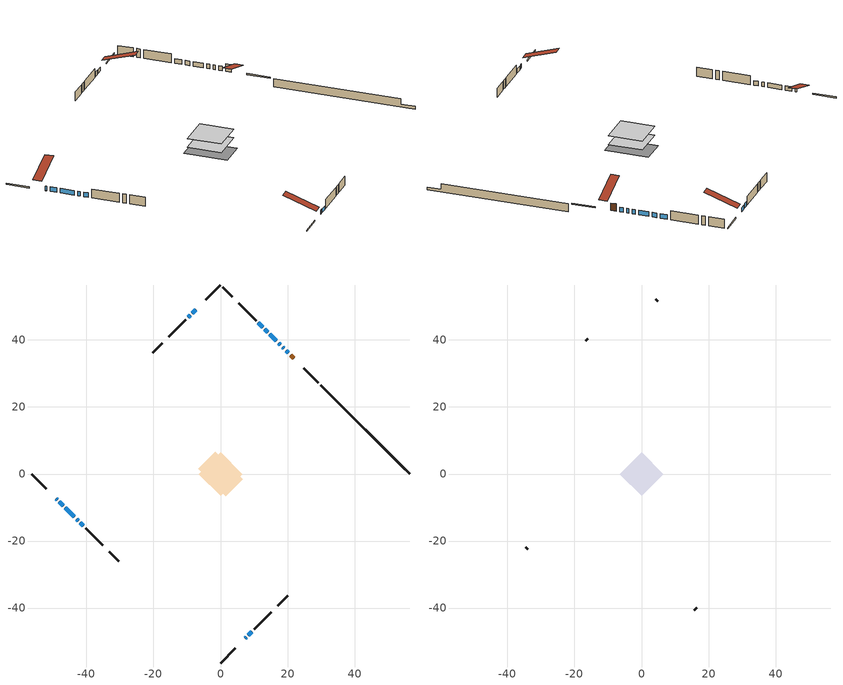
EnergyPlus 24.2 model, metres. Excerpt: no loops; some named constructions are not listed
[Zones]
conditioned space
 floor adiabatic (AdiabaticFloorConstruction): -6.44,0 0,6.44 6.44,0 0,-6.44 z1.69
 floor foundation (Slab1 construction): -6.63,1.56 -1.56,6.63 6.63,-1.56 1.56,-6.63 z-0.6
 wall outside (RimJoist1 construction): 0,-56.4 4.37,-52.03 / -56.4,0 -52.03,-4.37 / 0,56.4 -4.37,52.03 / 29.23,27.17 24.86,31.54 z1.69:1.99
 wall outside (AdiabaticWallConstruction 1): 21.89,34.51 20.93,35.48 z1.69:3.72
 wall outside (AdiabaticWallConstruction): -49.06,-7.34 -48.76,-7.64 / -48.11,-8.29 -46.92,-9.48 / 20.27,36.13 19.55,36.85 / -9.07,47.33 -9.64,46.76 / 18.89,37.51 18.51,37.89 / 17.85,38.55 17.33,39.07 / 7.34,-49.06 7.64,-48.76 / -46.26,-10.14 -43.58,-12.82 / -42.92,-13.48 -42.49,-13.91 / -41.83,-14.57 -40.93,-15.47 / 16.67,39.73 14.76,41.65 / 14.1,42.3 13.27,43.13 / 12.62,43.78 11.28,45.12 z1.69:2.91; -7.34,49.06 -8.42,47.98 / 8.29,-48.11 9.37,-47.03 z1.69:2.71
 wall outside (Wall1 construction): 10.03,-46.37 15.15,-41.25 / -40.28,-16.12 -35.15,-21.25 / -10.3,46.1 -15.42,40.98 / 10.62,45.78 5.5,50.9 z1.69:4.13
 wall outside (Wall3 construction): 17.09,-39.31 19.99,-36.41 / -33.22,-23.18 -30.31,-26.09 / -17.36,39.04 -20.27,36.13 / 3.57,52.84 0.66,55.74 z1.69:4.13
 wall foundation (FoundationWall1 construction): 29.89,26.51,-0.6 29.89,26.51,1.69 53.75,2.65,1.69 53.75,2.65,0.14 56.4,0,0.14 56.4,0,-0.6
 window (WindowConstruction 8): -49.06,-7.34 -48.76,-7.64 z1.69:2.91
 window (WindowConstruction 7): -7.34,49.06 -8.42,47.98 z1.69:2.7
 window (WindowConstruction 10): -48.11,-8.29 -46.92,-9.48 z1.69:2.91
 window (WindowConstruction 11): 20.27,36.13 19.55,36.85 z1.69:2.91
 window (WindowConstruction 12): -9.08,47.32 -9.64,46.76 z1.69:2.91
 window (WindowConstruction 13): 18.89,37.51 18.51,37.89 z1.69:2.91
 window (WindowConstruction 14): 17.85,38.55 17.33,39.07 z1.69:2.91
 window (WindowConstruction 9): 7.34,-49.06 7.64,-48.76 z1.69:2.91
 window (WindowConstruction): -46.26,-10.14 -43.58,-12.82 z1.69:2.91
 window (WindowConstruction 1): -42.92,-13.48 -42.49,-13.91 z1.69:2.91
 window (WindowConstruction 2): -41.83,-14.57 -40.93,-15.47 z1.69:2.91
 window (WindowConstruction 3): 8.29,-48.11 9.37,-47.03 z1.69:2.7
 window (WindowConstruction 4): 16.67,39.73 14.76,41.64 z1.69:2.91
 window (WindowConstruction 5): 14.1,42.3 13.27,43.13 z1.69:2.91
 window (WindowConstruction 6): 12.62,43.78 11.28,45.12 z1.69:2.91
 door (Door): 21.89,34.51 20.93,35.47 z1.69:3.72
 ceiling adiabatic (AdiabaticFloorConstruction): 0,-6.44 6.44,0 0,6.44 -6.44,0 z1.69
attic - vented
 floor to conditioned space (Floor1 construction Reversed): -6.44,0 0,6.44 6.44,0 0,-6.44 z4.13
 wall outside (Wall2 construction): 15.81,-40.59 16.43,-39.97 / -34.5,-21.9 -33.88,-22.52 / -16.08,40.32 -16.7,39.7 / 4.84,51.56 4.22,52.18 z1.69:4.13
 roof outside (Roof1 construction): 6.68,-49.72,4.13 0.41,-43.44,7.09 -1.24,-45.1,7.09 5.03,-51.37,4.13; -49.72,-6.68,4.13 -43.44,-0.41,7.09 -45.1,1.24,7.09 -51.37,-5.03,4.13; -6.68,49.72,4.13 -0.41,43.44,7.09 1.24,45.1,7.09 -5.03,51.37,4.13; 22.55,33.85,4.13 16.28,27.58,7.09 17.93,25.92,7.09 24.2,32.2,4.13
[Material] Roughness=Rough; Thermal Absorptance=0.9
Name | Thickness {m} | Conductivity {W/m-K} | Density {kg/m3} | Specific Heat {J/kg-K} | Solar Absorptance | Visible Absorptance
ceiling stud and cavity | 0.1397 | 0.0759935 | 65.682 | 1177.47 | 0.7 | 0.7
gypsum board | 0.0127 | 0.160291 | 801 | 837.4 | 0.6 | 0.6
[Construction]
Floor1 construction: ceiling stud and cavity, gypsum board
[Schedule:Day:Interval]
interior lighting schedule day: No, 01:00, 0.108182, 04:00, 0.0901515, 05:00, 0.0991667, 06:00, 0.162273, 07:00, 0.270455, 08:00, 0.342576, 10:00, 0.369621, 11:00, 0.351591, 12:00, 0.333561, 13:00, 0.324545, 14:00, 0.31553, 15:00, 0.333561, 16:00, 0.369621, 17:00, 0.450758, 18:00, 0.585985, 19:00, 0.775303, 20:00, 0.955606, 21:00, 0.991667, 22:00, 0.712197, 23:00, 0.360606, 24:00, 0.162273
interior lighting schedule day 1: No, 01:00, 0.100909, 04:00, 0.0840909, 05:00, 0.0925, 06:00, 0.151364, 07:00, 0.252273, 08:00, 0.319545, 10:00, 0.344773, 11:00, 0.327955, 12:00, 0.311136, 13:00, 0.302727, 14:00, 0.294318, 15:00, 0.311136, 16:00, 0.344773, 17:00, 0.420455, 18:00, 0.546591, 19:00, 0.723182, 20:00, 0.891364, 21:00, 0.925, 22:00, 0.664318, 23:00, 0.336364, 24:00, 0.151364
interior lighting schedule day 2: No, 01:00, 0.0927273, 04:00, 0.0772727, 05:00, 0.085, 06:00, 0.139091, 07:00, 0.231818, 08:00, 0.293636, 10:00, 0.316818, 11:00, 0.301364, 12:00, 0.285909, 13:00, 0.278182, 14:00, 0.270455, 15:00, 0.285909, 16:00, 0.316818, 17:00, 0.386364, 18:00, 0.502273, 19:00, 0.664545, 20:00, 0.819091, 21:00, 0.85, 22:00, 0.610455, 23:00, 0.309091, 24:00, 0.139091
interior lighting schedule day 3: No, 01:00, 0.0845455, 04:00, 0.0704545, 05:00, 0.0775, 06:00, 0.126818, 07:00, 0.211364, 08:00, 0.267727, 10:00, 0.288864, 11:00, 0.274773, 12:00, 0.260682, 13:00, 0.253636, 14:00, 0.246591, 15:00, 0.260682, 16:00, 0.288864, 17:00, 0.352273, 18:00, 0.457955, 19:00, 0.605909, 20:00, 0.746818, 21:00, 0.775, 22:00, 0.556591, 23:00, 0.281818, 24:00, 0.126818
interior lighting schedule day 4: No, 01:00, 0.0763636, 04:00, 0.0636364, 05:00, 0.07, 06:00, 0.114545, 07:00, 0.190909, 08:00, 0.241818, 10:00, 0.260909, 11:00, 0.248182, 12:00, 0.235455, 13:00, 0.229091, 14:00, 0.222727, 15:00, 0.235455, 16:00, 0.260909, 17:00, 0.318182, 18:00, 0.413636, 19:00, 0.547273, 20:00, 0.674545, 21:00, 0.7, 22:00, 0.502727, 23:00, 0.254545, 24:00, 0.114545
interior lighting schedule day 5: No, 01:00, 0.0727273, 04:00, 0.0606061, 05:00, 0.0666667, 06:00, 0.109091, 07:00, 0.181818, 08:00, 0.230303, 10:00, 0.248485, 11:00, 0.236364, 12:00, 0.224242, 13:00, 0.218182, 14:00, 0.212121, 15:00, 0.224242, 16:00, 0.248485, 17:00, 0.30303, 18:00, 0.393939, 19:00, 0.521212, 20:00, 0.642424, 21:00, 0.666667, 22:00, 0.478788, 23:00, 0.242424, 24:00, 0.109091
interior lighting schedule day 6: No, 01:00, 0.0745455, 04:00, 0.0621212, 05:00, 0.0683333, 06:00, 0.111818, 07:00, 0.186364, 08:00, 0.236061, 10:00, 0.254697, 11:00, 0.242273, 12:00, 0.229848, 13:00, 0.223636, 14:00, 0.217424, 15:00, 0.229848, 16:00, 0.254697, 17:00, 0.310606, 18:00, 0.403788, 19:00, 0.534242, 20:00, 0.658485, 21:00, 0.683333, 22:00, 0.490758, 23:00, 0.248485, 24:00, 0.111818
interior lighting schedule day 7: No, 01:00, 0.08, 04:00, 0.0666667, 05:00, 0.0733333, 06:00, 0.12, 07:00, 0.2, 08:00, 0.253333, 10:00, 0.273333, 11:00, 0.26, 12:00, 0.246667, 13:00, 0.24, 14:00, 0.233333, 15:00, 0.246667, 16:00, 0.273333, 17:00, 0.333333, 18:00, 0.433333, 19:00, 0.573333, 20:00, 0.706667, 21:00, 0.733333, 22:00, 0.526667, 23:00, 0.266667, 24:00, 0.12
interior lighting schedule day 8: No, 01:00, 0.0890909, 04:00, 0.0742424, 05:00, 0.0816667, 06:00, 0.133636, 07:00, 0.222727, 08:00, 0.282121, 10:00, 0.304394, 11:00, 0.289545, 12:00, 0.274697, 13:00, 0.267273, 14:00, 0.259848, 15:00, 0.274697, 16:00, 0.304394, 17:00, 0.371212, 18:00, 0.482576, 19:00, 0.638485, 20:00, 0.78697, 21:00, 0.816667, 22:00, 0.586515, 23:00, 0.29697, 24:00, 0.133636
interior lighting schedule day 9: No, 01:00, 0.0972727, 04:00, 0.0810606, 05:00, 0.0891667, 06:00, 0.145909, 07:00, 0.243182, 08:00, 0.30803, 10:00, 0.332348, 11:00, 0.316136, 12:00, 0.299924, 13:00, 0.291818, 14:00, 0.283712, 15:00, 0.299924, 16:00, 0.332348, 17:00, 0.405303, 18:00, 0.526894, 19:00, 0.697121, 20:00, 0.859242, 21:00, 0.891667, 22:00, 0.640379, 23:00, 0.324242, 24:00, 0.145909
interior lighting schedule day 10: No, 01:00, 0.105455, 04:00, 0.0878788, 05:00, 0.0966667, 06:00, 0.158182, 07:00, 0.263636, 08:00, 0.333939, 10:00, 0.360303, 11:00, 0.342727, 12:00, 0.325152, 13:00, 0.316364, 14:00, 0.307576, 15:00, 0.325152, 16:00, 0.360303, 17:00, 0.439394, 18:00, 0.571212, 19:00, 0.755758, 20:00, 0.931515, 21:00, 0.966667, 22:00, 0.694242, 23:00, 0.351515, 24:00, 0.158182
interior lighting schedule day 11: No, 01:00, 0.109091, 04:00, 0.0909091, 05:00, 0.1, 06:00, 0.163636, 07:00, 0.272727, 08:00, 0.345455, 10:00, 0.372727, 11:00, 0.354545, 12:00, 0.336364, 13:00, 0.327273, 14:00, 0.318182, 15:00, 0.336364, 16:00, 0.372727, 17:00, 0.454545, 18:00, 0.590909, 19:00, 0.781818, 20:00, 0.963636, 21:00, 1, 22:00, 0.718182, 23:00, 0.363636, 24:00, 0.163636
interior lighting schedule default day; occupants schedule default day; clothes dryer schedule default day; cooking range schedule default day; mech vent bath fan 0 schedule default day; misc plug loads schedule default day; general water use schedule default day; heating setpoint default day; cooling setpoint default day; clothes dryer exhaust 0 schedule default day; cooling season schedule day; cooling season schedule day 2; cooling season schedule default day; exterior lighting schedule default day; natural vent schedule default day: No, 24:00, 0
occupants schedule day: No, 05:00, 0.426829, 06:00, 0.719512, 07:00, 1, 08:00, 0.670732, 09:00, 0.329268, 14:00, 0.170732, 15:00, 0.231707, 16:00, 0.329268, 17:00, 0.5, 18:00, 0.670732, 19:00, 0.829268, 21:00, 1, 22:00, 0.853659, 23:00, 0.646341, 24:00, 0.426829
clothes dryer schedule day; clothes dryer exhaust 0 schedule day: No, 01:00, 0.123457, 02:00, 0.0740741, 03:00, 0.0493827, 04:00, 0.0246914, 05:00, 0.0493827, 06:00, 0.0740741, 07:00, 0.197531, 08:00, 0.395062, 09:00, 0.592593, 10:00, 0.839506, 11:00, 0.962963, 12:00, 1, 13:00, 0.91358, 14:00, 0.82716, 15:00, 0.716049, 16:00, 0.753086, 17:00, 0.679012, 18:00, 0.666667, 20:00, 0.62963, 21:00, 0.641975, 22:00, 0.666667, 23:00, 0.54321, 24:00, 0.296296
cooking range schedule day: No, 05:00, 0.0597015, 06:00, 0.11194, 07:00, 0.171642, 08:00, 0.291045, 11:00, 0.343284, 12:00, 0.402985, 13:00, 0.462687, 14:00, 0.343284, 15:00, 0.291045, 16:00, 0.402985, 17:00, 0.567164, 18:00, 1, 19:00, 0.850746, 20:00, 0.432836, 21:00, 0.291045, 22:00, 0.231343, 23:00, 0.171642, 24:00, 0.11194
mech vent bath fan 0 schedule day: No, 07:00, 0, 15:00, 1, 24:00, 0
misc plug loads schedule day: No, 06:00, 0.705882, 07:00, 0.745098, 08:00, 0.803922, 15:00, 0.823529, 16:00, 0.862745, 17:00, 0.921569, 18:00, 0.980392, 19:00, 1, 20:00, 0.980392, 21:00, 0.941176, 22:00, 0.862745, 23:00, 0.784314, 24:00, 0.72549
general water use schedule day: No, 01:00, 0.315068, 03:00, 0.287671, 04:00, 0.342466, 05:00, 0.369863, 06:00, 0.520548, 07:00, 0.60274, 08:00, 0.534247, 10:00, 0.506849, 11:00, 0.465753, 14:00, 0.479452, 15:00, 0.534247, 16:00, 0.589041, 17:00, 0.69863, 18:00, 0.876712, 19:00, 0.890411, 20:00, 0.986301, 21:00, 1, 22:00, 0.863014, 23:00, 0.616438, 24:00, 0.465753
heating setpoint day: No, 07:00, 18, 23:00, 21, 24:00, 18
cooling setpoint day: No, 24:00, 25
cooling season schedule day 1: No, 24:00, 1
exterior lighting schedule day: No, 01:00, 0.566667, 03:00, 0.524167, 05:00, 0.495833, 06:00, 0.5525, 07:00, 0.623333, 08:00, 0.580833, 09:00, 0.439167, 10:00, 0.354167, 12:00, 0.34, 13:00, 0.354167, 14:00, 0.396667, 15:00, 0.425, 16:00, 0.495833, 17:00, 0.623333, 18:00, 0.793333, 19:00, 0.906667, 20:00, 0.963333, 21:00, 0.991667, 22:00, 0.920833, 23:00, 0.793333, 24:00, 0.665833
exterior lighting schedule day 1: No, 01:00, 0.528571, 03:00, 0.488929, 05:00, 0.4625, 06:00, 0.515357, 07:00, 0.581429, 08:00, 0.541786, 09:00, 0.409643, 10:00, 0.330357, 12:00, 0.317143, 13:00, 0.330357, 14:00, 0.37, 15:00, 0.396429, 16:00, 0.4625, 17:00, 0.581429, 18:00, 0.74, 19:00, 0.845714, 20:00, 0.898571, 21:00, 0.925, 22:00, 0.858929, 23:00, 0.74, 24:00, 0.621071
exterior lighting schedule day 10: No, 01:00, 0.552381, 03:00, 0.510952, 05:00, 0.483333, 06:00, 0.538571, 07:00, 0.607619, 08:00, 0.56619, 09:00, 0.428095, 10:00, 0.345238, 12:00, 0.331429, 13:00, 0.345238, 14:00, 0.386667, 15:00, 0.414286, 16:00, 0.483333, 17:00, 0.607619, 18:00, 0.773333, 19:00, 0.88381, 20:00, 0.939048, 21:00, 0.966667, 22:00, 0.897619, 23:00, 0.773333, 24:00, 0.649048
exterior lighting schedule day 11: No, 01:00, 0.571429, 03:00, 0.528571, 05:00, 0.5, 06:00, 0.557143, 07:00, 0.628571, 08:00, 0.585714, 09:00, 0.442857, 10:00, 0.357143, 12:00, 0.342857, 13:00, 0.357143, 14:00, 0.4, 15:00, 0.428571, 16:00, 0.5, 17:00, 0.628571, 18:00, 0.8, 19:00, 0.914286, 20:00, 0.971429, 21:00, 1, 22:00, 0.928571, 23:00, 0.8, 24:00, 0.671429
exterior lighting schedule day 2: No, 01:00, 0.485714, 03:00, 0.449286, 05:00, 0.425, 06:00, 0.473571, 07:00, 0.534286, 08:00, 0.497857, 09:00, 0.376429, 10:00, 0.303571, 12:00, 0.291429, 13:00, 0.303571, 14:00, 0.34, 15:00, 0.364286, 16:00, 0.425, 17:00, 0.534286, 18:00, 0.68, 19:00, 0.777143, 20:00, 0.825714, 21:00, 0.85, 22:00, 0.789286, 23:00, 0.68, 24:00, 0.570714
exterior lighting schedule day 3: No, 01:00, 0.442857, 03:00, 0.409643, 05:00, 0.3875, 06:00, 0.431786, 07:00, 0.487143, 08:00, 0.453929, 09:00, 0.343214, 10:00, 0.276786, 12:00, 0.265714, 13:00, 0.276786, 14:00, 0.31, 15:00, 0.332143, 16:00, 0.3875, 17:00, 0.487143, 18:00, 0.62, 19:00, 0.708571, 20:00, 0.752857, 21:00, 0.775, 22:00, 0.719643, 23:00, 0.62, 24:00, 0.520357
exterior lighting schedule day 4: No, 01:00, 0.4, 03:00, 0.37, 05:00, 0.35, 06:00, 0.39, 07:00, 0.44, 08:00, 0.41, 09:00, 0.31, 10:00, 0.25, 12:00, 0.24, 13:00, 0.25, 14:00, 0.28, 15:00, 0.3, 16:00, 0.35, 17:00, 0.44, 18:00, 0.56, 19:00, 0.64, 20:00, 0.68, 21:00, 0.7, 22:00, 0.65, 23:00, 0.56, 24:00, 0.47
exterior lighting schedule day 5: No, 01:00, 0.380952, 03:00, 0.352381, 05:00, 0.333333, 06:00, 0.371429, 07:00, 0.419048, 08:00, 0.390476, 09:00, 0.295238, 10:00, 0.238095, 12:00, 0.228571, 13:00, 0.238095, 14:00, 0.266667, 15:00, 0.285714, 16:00, 0.333333, 17:00, 0.419048, 18:00, 0.533333, 19:00, 0.609524, 20:00, 0.647619, 21:00, 0.666667, 22:00, 0.619048, 23:00, 0.533333, 24:00, 0.447619
exterior lighting schedule day 6: No, 01:00, 0.390476, 03:00, 0.36119, 05:00, 0.341667, 06:00, 0.380714, 07:00, 0.429524, 08:00, 0.400238, 09:00, 0.302619, 10:00, 0.244048, 12:00, 0.234286, 13:00, 0.244048, 14:00, 0.273333, 15:00, 0.292857, 16:00, 0.341667, 17:00, 0.429524, 18:00, 0.546667, 19:00, 0.624762, 20:00, 0.66381, 21:00, 0.683333, 22:00, 0.634524, 23:00, 0.546667, 24:00, 0.45881
exterior lighting schedule day 7: No, 01:00, 0.419048, 03:00, 0.387619, 05:00, 0.366667, 06:00, 0.408571, 07:00, 0.460952, 08:00, 0.429524, 09:00, 0.324762, 10:00, 0.261905, 12:00, 0.251429, 13:00, 0.261905, 14:00, 0.293333, 15:00, 0.314286, 16:00, 0.366667, 17:00, 0.460952, 18:00, 0.586667, 19:00, 0.670476, 20:00, 0.712381, 21:00, 0.733333, 22:00, 0.680952, 23:00, 0.586667, 24:00, 0.492381
exterior lighting schedule day 8: No, 01:00, 0.466667, 03:00, 0.431667, 05:00, 0.408333, 06:00, 0.455, 07:00, 0.513333, 08:00, 0.478333, 09:00, 0.361667, 10:00, 0.291667, 12:00, 0.28, 13:00, 0.291667, 14:00, 0.326667, 15:00, 0.35, 16:00, 0.408333, 17:00, 0.513333, 18:00, 0.653333, 19:00, 0.746667, 20:00, 0.793333, 21:00, 0.816667, 22:00, 0.758333, 23:00, 0.653333, 24:00, 0.548333
exterior lighting schedule day 9: No, 01:00, 0.509524, 03:00, 0.47131, 05:00, 0.445833, 06:00, 0.496786, 07:00, 0.560476, 08:00, 0.522262, 09:00, 0.394881, 10:00, 0.318452, 12:00, 0.305714, 13:00, 0.318452, 14:00, 0.356667, 15:00, 0.382143, 16:00, 0.445833, 17:00, 0.560476, 18:00, 0.713333, 19:00, 0.815238, 20:00, 0.86619, 21:00, 0.891667, 22:00, 0.827976, 23:00, 0.713333, 24:00, 0.59869
[Schedule:Week:Daily]
heating setpoint Week Rule - Jan1-Dec31: heating setpoint day, heating setpoint day, heating setpoint day, heating setpoint day, heating setpoint day, heating setpoint day, heating setpoint day, heating setpoint default day, heating setpoint default day, heating setpoint default day, heating setpoint default day, heating setpoint default day
cooling setpoint Week Rule - Jan1-Dec31: cooling setpoint day, cooling setpoint day, cooling setpoint day, cooling setpoint day, cooling setpoint day, cooling setpoint day, cooling setpoint day, cooling setpoint default day, cooling setpoint default day, cooling setpoint default day, cooling setpoint default day, cooling setpoint default day
clothes dryer exhaust 0 schedule Week Rule - Jan1-Dec31: clothes dryer exhaust 0 schedule day, clothes dryer exhaust 0 schedule day, clothes dryer exhaust 0 schedule day, clothes dryer exhaust 0 schedule day, clothes dryer exhaust 0 schedule day, clothes dryer exhaust 0 schedule day, clothes dryer exhaust 0 schedule day, clothes dryer exhaust 0 schedule default day, clothes dryer exhaust 0 schedule default day, clothes dryer exhaust 0 schedule default day, clothes dryer exhaust 0 schedule default day, clothes dryer exhaust 0 schedule default day
cooling season schedule Week Rule - Jan1-May26: cooling season schedule day, cooling season schedule day, cooling season schedule day, cooling season schedule day, cooling season schedule day, cooling season schedule day, cooling season schedule day, cooling season schedule default day, cooling season schedule default day, cooling season schedule default day, cooling season schedule default day, cooling season schedule default day
cooling season schedule Week Rule - May27-Jun2: cooling season schedule day, cooling season schedule day, cooling season schedule day, cooling season schedule day, cooling season schedule day, cooling season schedule day 1, cooling season schedule day 1, cooling season schedule default day, cooling season schedule default day, cooling season schedule default day, cooling season schedule default day, cooling season schedule default day
cooling season schedule Week Rule - Jun3-Aug25: cooling season schedule day 1, cooling season schedule day 1, cooling season schedule day 1, cooling season schedule day 1, cooling season schedule day 1, cooling season schedule day 1, cooling season schedule day 1, cooling season schedule default day, cooling season schedule default day, cooling season schedule default day, cooling season schedule default day, cooling season schedule default day
cooling season schedule Week Rule - Aug26-Sep1: cooling season schedule day 1, cooling season schedule day 1, cooling season schedule day 1, cooling season schedule day 1, cooling season schedule day 1, cooling season schedule day 1, cooling season schedule day 2, cooling season schedule default day, cooling season schedule default day, cooling season schedule default day, cooling season schedule default day, cooling season schedule default day
cooling season schedule Week Rule - Sep2-Dec31: cooling season schedule day 2, cooling season schedule day 2, cooling season schedule day 2, cooling season schedule day 2, cooling season schedule day 2, cooling season schedule day 2, cooling season schedule day 2, cooling season schedule default day, cooling season schedule default day, cooling season schedule default day, cooling season schedule default day, cooling season schedule default day
exterior lighting schedule Week Rule - Oct28-Nov3: exterior lighting schedule day 9, exterior lighting schedule day 9, exterior lighting schedule day 9, exterior lighting schedule day 9, exterior lighting schedule day 10, exterior lighting schedule day 10, exterior lighting schedule day 10, exterior lighting schedule default day, exterior lighting schedule default day, exterior lighting schedule default day, exterior lighting schedule default day, exterior lighting schedule default day
exterior lighting schedule Week Rule - Nov4-Nov24: exterior lighting schedule day 10, exterior lighting schedule day 10, exterior lighting schedule day 10, exterior lighting schedule day 10, exterior lighting schedule day 10, exterior lighting schedule day 10, exterior lighting schedule day 10, exterior lighting schedule default day, exterior lighting schedule default day, exterior lighting schedule default day, exterior lighting schedule default day, exterior lighting schedule default day
exterior lighting schedule Week Rule - Nov25-Dec1: exterior lighting schedule day 10, exterior lighting schedule day 10, exterior lighting schedule day 10, exterior lighting schedule day 10, exterior lighting schedule day 10, exterior lighting schedule day 10, exterior lighting schedule day 11, exterior lighting schedule default day, exterior lighting schedule default day, exterior lighting schedule default day, exterior lighting schedule default day, exterior lighting schedule default day
exterior lighting schedule Week Rule - Dec2-Dec31: exterior lighting schedule day 11, exterior lighting schedule day 11, exterior lighting schedule day 11, exterior lighting schedule day 11, exterior lighting schedule day 11, exterior lighting schedule day 11, exterior lighting schedule day 11, exterior lighting schedule default day, exterior lighting schedule default day, exterior lighting schedule default day, exterior lighting schedule default day, exterior lighting schedule default day
natural vent schedule Week Rule - Jan1-Dec31: natural vent schedule default day, natural vent schedule default day, natural vent schedule default day, natural vent schedule default day, natural vent schedule default day, natural vent schedule default day, natural vent schedule default day, natural vent schedule default day, natural vent schedule default day, natural vent schedule default day, natural vent schedule default day, natural vent schedule default day
[Schedule:Year]
heating setpoint: heating setpoint Week Rule - Jan1-Dec31, 1, 1, 12, 31
cooling season schedule: cooling season schedule Week Rule - Jan1-May26, 1, 1, 5, 26, cooling season schedule Week Rule - May27-Jun2, 5, 27, 6, 2, cooling season schedule Week Rule - Jun3-Aug25, 6, 3, 8, 25, cooling season schedule Week Rule - Aug26-Sep1, 8, 26, 9, 1, cooling season schedule Week Rule - Sep2-Dec31, 9, 2, 12, 31
natural vent schedule: natural vent schedule Week Rule - Jan1-Dec31, 1, 1, 12, 31
